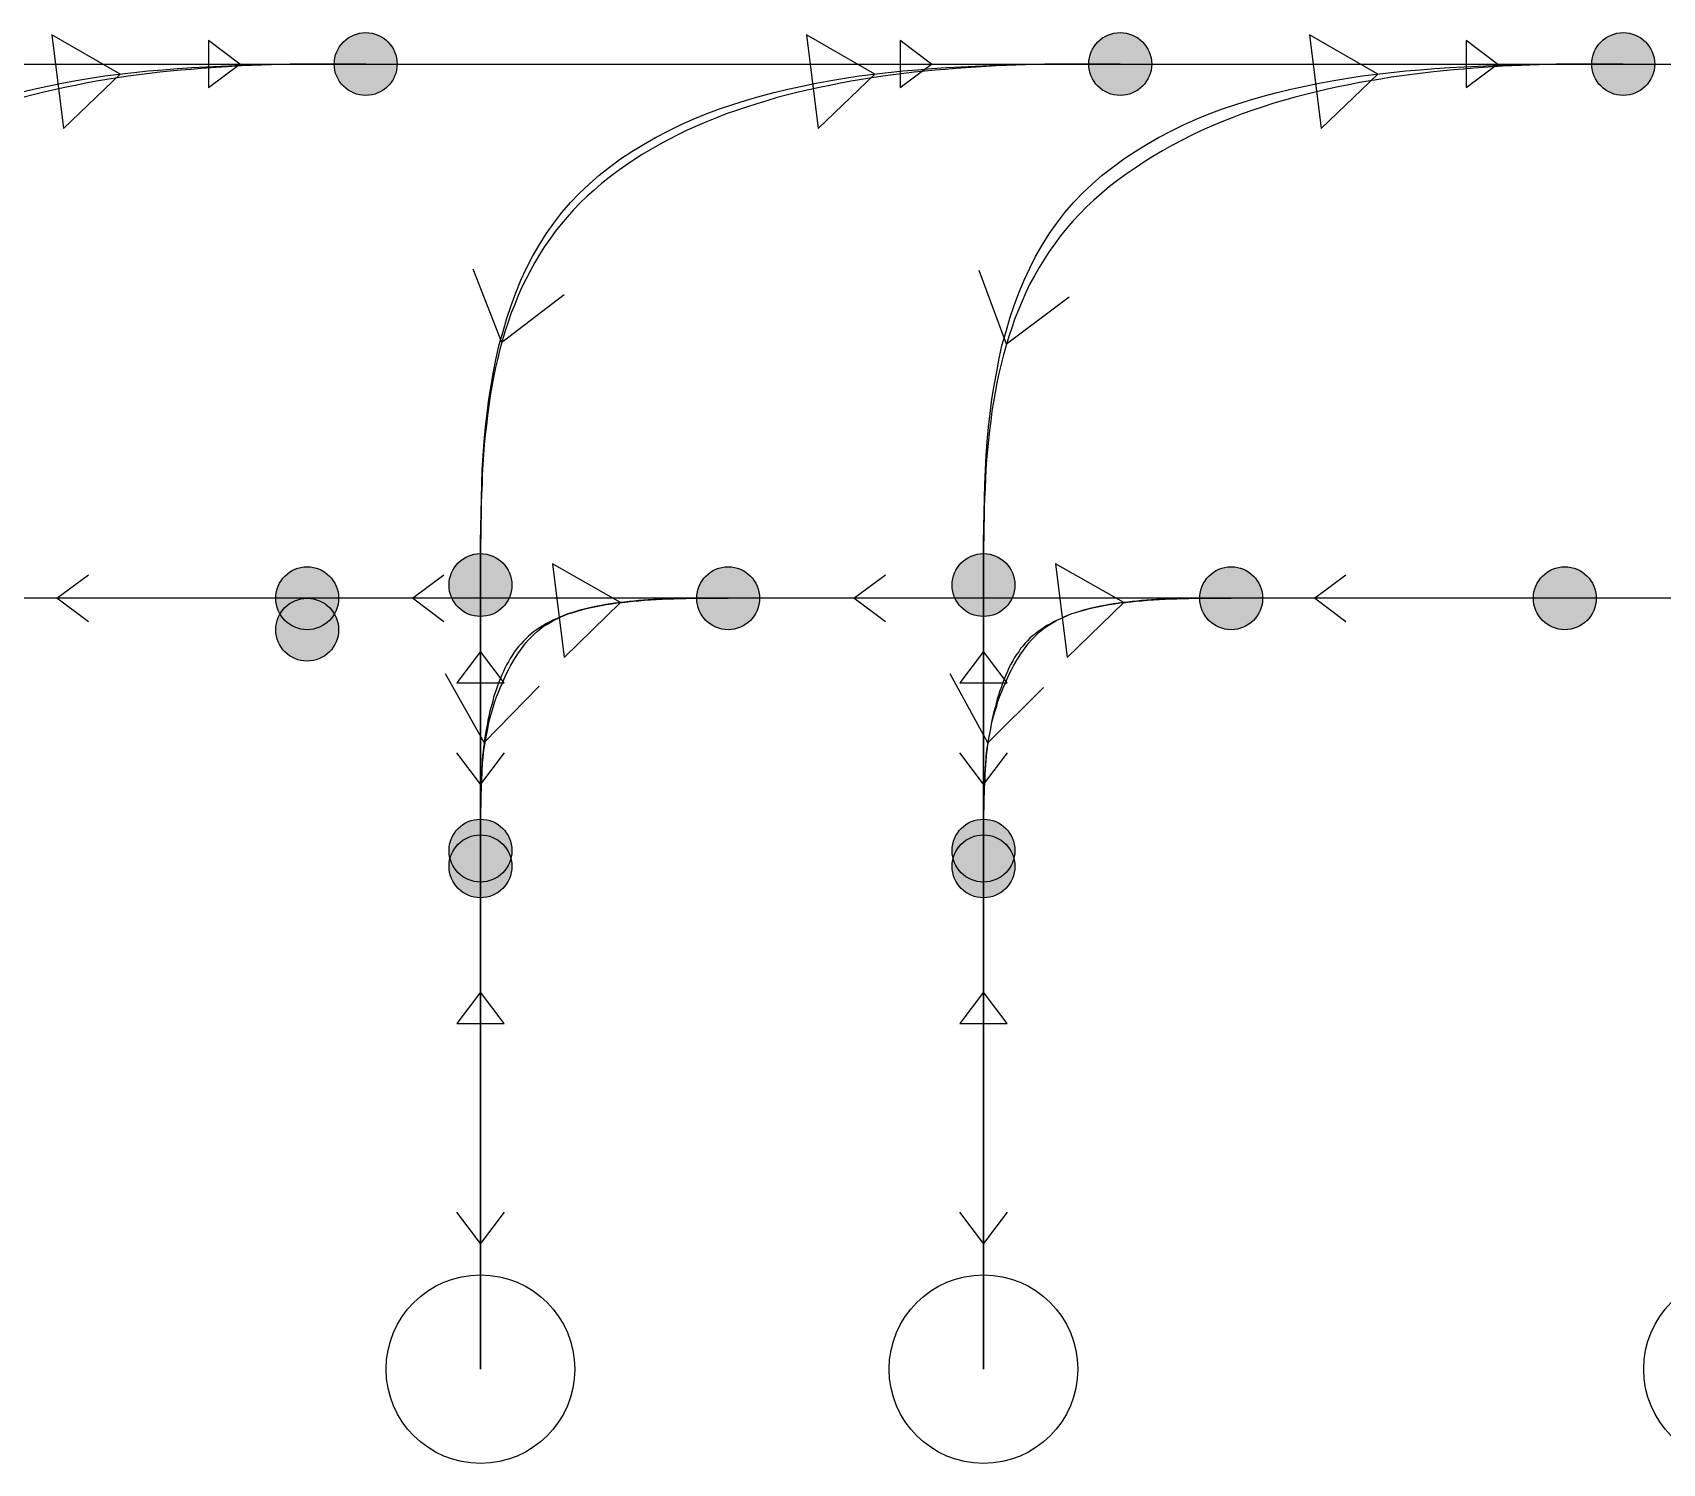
# Model space of a CAD drawing. Header units: millimetres. Extents: x -18594 to 273470, y -238787 to 48452.
# Drawn here: x 211373 to 216557, y -34571 to -30018 of the extents above; entities that cross this region are included whole.
import ezdxf

# ---------------------------------------------------------------- set-up
doc = ezdxf.new("R2010")
doc.units = ezdxf.units.MM
doc.layers.add('AM_BOR', color=4, linetype='Continuous', lineweight=25)
for name, color, linetype, true_color in [('Xref AGV layout$0$Ndc8_Activity_Decant', 1, 'Continuous', 0xff0000), ('Xref AGV layout$0$Ndc8_F_ExtraFast', 5, 'Continuous', 0x0000ff), ('Xref AGV layout$0$Ndc8_F_Moderate', 5, 'Continuous', 0x0000ff), ('Xref AGV layout$0$Ndc8_F_TurnRightModerate', 5, 'Continuous', 0x0000ff), ('Xref AGV layout$0$Ndc8_InAdjust_Lane', 1, 'Continuous', 0xff0000), ('Xref AGV layout$0$Ndc8_InFix_HOP', 1, 'Continuous', 0xff0000), ('Xref AGV layout$0$Ndc8_OutFix_HOP', 5, 'Continuous', 0x0000ff), ('Xref AGV layout$0$Ndc8_Point', 7, 'Continuous', 0x000080), ('Xref AGV layout$0$Ndc8_R_Fast', 1, 'Continuous', 0xff0000), ('Xref AGV layout$0$Ndc8_R_Moderate', 1, 'Continuous', 0xff0000), ('Xref AGV layout$0$Ndc8_R_TurnLeftModerate', 1, 'Continuous', 0xff0000)]:
    doc.layers.add(name, color=color, linetype=linetype, true_color=true_color)

# ---------------------------------------------------------------- blocks, each defined once
blk = doc.blocks.new('Xref AGV layout')
at = {"layer": 'Xref AGV layout$0$Ndc8_Point'}
h = blk.add_hatch(color=256, dxfattribs=at)
edge = h.paths.add_edge_path(flags=0)
edge.add_arc((212432, -30118), 100, 0, 360)
h = blk.add_hatch(color=256, dxfattribs=at)
edge = h.paths.add_edge_path(flags=0)
edge.add_arc((214832, -30118), 100, 0, 360)
h = blk.add_hatch(color=256, dxfattribs=at)
edge = h.paths.add_edge_path(flags=0)
edge.add_arc((216432, -30118), 100, 0, 360)
h = blk.add_hatch(color=256, dxfattribs=at)
edge = h.paths.add_edge_path(flags=0)
edge.add_arc((212246, -31818), 100, 0, 360)
h = blk.add_hatch(color=256, dxfattribs=at)
edge = h.paths.add_edge_path(flags=0)
edge.add_arc((212797, -31776), 100, 0, 360)
h = blk.add_hatch(color=256, dxfattribs=at)
edge = h.paths.add_edge_path(flags=0)
edge.add_arc((213585, -31818), 100, 0, 360)
h = blk.add_hatch(color=256, dxfattribs=at)
edge = h.paths.add_edge_path(flags=0)
edge.add_arc((214397, -31776), 100, 0, 360)
h = blk.add_hatch(color=256, dxfattribs=at)
edge = h.paths.add_edge_path(flags=0)
edge.add_arc((215185, -31818), 100, 0, 360)
h = blk.add_hatch(color=256, dxfattribs=at)
edge = h.paths.add_edge_path(flags=0)
edge.add_arc((216246, -31818), 100, 0, 360)
h = blk.add_hatch(color=256, dxfattribs=at)
edge = h.paths.add_edge_path(flags=0)
edge.add_arc((212246, -31918), 100, 0, 360)
h = blk.add_hatch(color=256, dxfattribs=at)
edge = h.paths.add_edge_path(flags=0)
edge.add_arc((212797, -32621), 100, 0, 360)
h = blk.add_hatch(color=256, dxfattribs=at)
edge = h.paths.add_edge_path(flags=0)
edge.add_arc((214397, -32621), 100, 0, 360)
h = blk.add_hatch(color=256, dxfattribs=at)
edge = h.paths.add_edge_path(flags=0)
edge.add_arc((212797, -32671), 100, 0, 360)
h = blk.add_hatch(color=256, dxfattribs=at)
edge = h.paths.add_edge_path(flags=0)
edge.add_arc((214397, -32671), 100, 0, 360)
at = {"layer": 'Xref AGV layout$0$Ndc8_Activity_Decant'}
for centre in [(212797, -34271), (214397, -34271), (216797, -34271)]:
    blk.add_circle(centre, 300, dxfattribs=at)
at = {"layer": 'Xref AGV layout$0$Ndc8_F_ExtraFast'}
for points in [[(212032, -30118), (211932, -30043), (211932, -30193), (212032, -30118)], [(214232, -30118), (214132, -30043), (214132, -30193), (214232, -30118)], [(216032, -30118), (215932, -30043), (215932, -30193), (216032, -30118)], [(210832, -30118), (212432, -30118)], [(212432, -30118), (214832, -30118)], [(214832, -30118), (216432, -30118)], [(216432, -30118), (218832, -30118)]]:
    blk.add_lwpolyline(points, dxfattribs=at)
at = {"layer": 'Xref AGV layout$0$Ndc8_F_Moderate'}
for points in [[(212797, -32621), (212797, -31776)], [(214397, -32621), (214397, -31776)], [(212797, -31987), (212722, -32087), (212872, -32087), (212797, -31987)], [(214397, -31987), (214322, -32087), (214472, -32087), (214397, -31987)], [(212797, -32671), (212797, -32621)], [(214397, -32671), (214397, -32621)]]:
    blk.add_lwpolyline(points, dxfattribs=at)
at = {"layer": 'Xref AGV layout$0$Ndc8_F_TurnRightModerate'}
for points in [[(211651, -30150), (211434, -30025), (211471, -30323), (211651, -30150)], [(214051, -30150), (213834, -30025), (213871, -30323), (214051, -30150)], [(215651, -30150), (215434, -30025), (215471, -30323), (215651, -30150)], [(211331, -30209), (211375, -30198), (211420, -30188), (211465, -30179), (211511, -30170), (211556, -30163), (211602, -30156), (211648, -30150), (211694, -30145), (211740, -30140), (211787, -30136), (211787, -30136), (211833, -30132), (211879, -30129), (211925, -30127), (211971, -30125), (212017, -30123), (212063, -30121), (212109, -30120), (212156, -30119), (212202, -30119), (212248, -30118), (212294, -30118), (212340, -30118), (212386, -30118), (212432, -30118)], [(212797, -31776), (212797, -31730), (212797, -31684), (212797, -31638), (212798, -31592), (212799, -31546), (212800, -31500), (212801, -31455), (212803, -31409), (212806, -31364), (212809, -31319), (212813, -31274), (212818, -31230), (212824, -31185), (212831, -31141), (212831, -31141), (212839, -31097), (212847, -31054), (212857, -31011), (212869, -30969), (212881, -30927), (212895, -30886), (212910, -30846), (212926, -30806), (212944, -30768), (212963, -30730), (212984, -30694), (213006, -30658), (213030, -30624), (213056, -30591), (213056, -30591), (213083, -30559), (213112, -30529), (213143, -30500), (213175, -30472), (213208, -30446), (213243, -30420), (213279, -30396), (213316, -30374), (213354, -30352), (213393, -30332), (213433, -30312), (213474, -30294), (213515, -30277), (213557, -30261), (213557, -30261), (213600, -30247), (213643, -30233), (213687, -30220), (213731, -30209), (213775, -30198), (213820, -30188), (213865, -30179), (213911, -30170), (213956, -30163), (214002, -30156), (214048, -30150), (214094, -30145), (214140, -30140), (214187, -30136), (214187, -30136), (214233, -30132), (214279, -30129), (214325, -30127), (214371, -30125), (214417, -30123), (214463, -30121), (214509, -30120), (214556, -30119), (214602, -30119), (214648, -30118), (214694, -30118), (214740, -30118), (214786, -30118), (214832, -30118)], [(214397, -31776), (214397, -31730), (214397, -31684), (214397, -31638), (214398, -31592), (214399, -31546), (214400, -31500), (214401, -31455), (214403, -31409), (214406, -31364), (214409, -31319), (214413, -31274), (214418, -31230), (214424, -31185), (214431, -31141), (214431, -31141), (214439, -31097), (214447, -31054), (214457, -31011), (214469, -30969), (214481, -30927), (214495, -30886), (214510, -30846), (214526, -30806), (214544, -30768), (214563, -30730), (214584, -30694), (214606, -30658), (214630, -30624), (214656, -30591), (214656, -30591), (214683, -30559), (214712, -30529), (214743, -30500), (214775, -30472), (214808, -30446), (214843, -30420), (214879, -30396), (214916, -30374), (214954, -30352), (214993, -30332), (215033, -30312), (215074, -30294), (215115, -30277), (215157, -30261), (215157, -30261), (215200, -30247), (215243, -30233), (215287, -30220), (215331, -30209), (215375, -30198), (215420, -30188), (215465, -30179), (215511, -30170), (215556, -30163), (215602, -30156), (215648, -30150), (215694, -30145), (215740, -30140), (215786, -30136), (215786, -30136), (215833, -30132), (215879, -30129), (215925, -30127), (215971, -30125), (216017, -30123), (216063, -30121), (216109, -30120), (216156, -30119), (216202, -30119), (216248, -30118), (216294, -30118), (216340, -30118), (216386, -30118), (216432, -30118)], [(213243, -31832), (213026, -31708), (213063, -32006), (213243, -31832)], [(214843, -31832), (214626, -31708), (214663, -32006), (214843, -31832)], [(212797, -32621), (212797, -32601), (212797, -32582), (212797, -32562), (212797, -32543), (212797, -32524), (212797, -32505), (212798, -32486), (212798, -32467), (212799, -32448), (212799, -32430), (212800, -32412), (212801, -32394), (212802, -32377), (212803, -32360), (212803, -32360), (212804, -32343), (212806, -32326), (212807, -32310), (212809, -32295), (212812, -32279), (212814, -32264), (212817, -32249), (212820, -32234), (212823, -32219), (212826, -32205), (212830, -32190), (212834, -32176), (212839, -32161), (212843, -32146), (212843, -32146), (212848, -32132), (212854, -32117), (212860, -32103), (212866, -32089), (212872, -32074), (212879, -32060), (212886, -32046), (212893, -32033), (212900, -32020), (212908, -32007), (212916, -31995), (212924, -31983), (212933, -31971), (212941, -31960), (212941, -31960), (212950, -31950), (212959, -31941), (212968, -31932), (212978, -31923), (212987, -31915), (212997, -31908), (213008, -31901), (213019, -31895), (213030, -31888), (213041, -31883), (213053, -31877), (213065, -31872), (213078, -31867), (213092, -31863), (213092, -31863), (213105, -31859), (213120, -31855), (213134, -31851), (213149, -31847), (213165, -31844), (213181, -31841), (213197, -31838), (213214, -31836), (213231, -31833), (213248, -31831), (213266, -31829), (213283, -31827), (213301, -31826), (213319, -31824), (213319, -31824), (213338, -31823), (213356, -31822), (213375, -31821), (213393, -31820), (213412, -31820), (213431, -31819), (213450, -31819), (213469, -31818), (213488, -31818), (213508, -31818), (213527, -31818), (213546, -31818), (213566, -31818), (213585, -31818)], [(214397, -32621), (214397, -32601), (214397, -32582), (214397, -32562), (214397, -32543), (214397, -32524), (214397, -32505), (214398, -32486), (214398, -32467), (214399, -32448), (214399, -32430), (214400, -32412), (214401, -32394), (214402, -32377), (214403, -32360), (214403, -32360), (214404, -32343), (214406, -32326), (214407, -32310), (214409, -32295), (214412, -32279), (214414, -32264), (214417, -32249), (214420, -32234), (214423, -32219), (214426, -32205), (214430, -32190), (214434, -32176), (214439, -32161), (214443, -32146), (214443, -32146), (214448, -32132), (214454, -32117), (214460, -32103), (214466, -32089), (214472, -32074), (214479, -32060), (214486, -32046), (214493, -32033), (214500, -32020), (214508, -32007), (214516, -31995), (214524, -31983), (214533, -31971), (214541, -31960), (214541, -31960), (214550, -31950), (214559, -31941), (214568, -31932), (214578, -31923), (214587, -31915), (214597, -31908), (214608, -31901), (214619, -31895), (214630, -31888), (214641, -31883), (214653, -31877), (214665, -31872), (214678, -31867), (214691, -31863), (214691, -31863), (214705, -31859), (214720, -31855), (214734, -31851), (214749, -31847), (214765, -31844), (214781, -31841), (214797, -31838), (214814, -31836), (214831, -31833), (214848, -31831), (214866, -31829), (214883, -31827), (214901, -31826), (214919, -31824), (214919, -31824), (214938, -31823), (214956, -31822), (214975, -31821), (214993, -31820), (215012, -31820), (215031, -31819), (215050, -31819), (215069, -31818), (215088, -31818), (215108, -31818), (215127, -31818), (215146, -31818), (215166, -31818), (215185, -31818)]]:
    blk.add_lwpolyline(points, dxfattribs=at)
at = {"layer": 'Xref AGV layout$0$Ndc8_InAdjust_Lane'}
for points in [[(212797, -32621), (212797, -32671)], [(214397, -32621), (214397, -32671)]]:
    blk.add_lwpolyline(points, dxfattribs=at)
at = {"layer": 'Xref AGV layout$0$Ndc8_InFix_HOP'}
for points in [[(212797, -32671), (212797, -34271)], [(214397, -32671), (214397, -34271)], [(212872, -33771), (212797, -33871), (212722, -33771)], [(214472, -33771), (214397, -33871), (214322, -33771)]]:
    blk.add_lwpolyline(points, dxfattribs=at)
at = {"layer": 'Xref AGV layout$0$Ndc8_OutFix_HOP'}
for points in [[(212797, -34271), (212797, -32671)], [(214397, -34271), (214397, -32671)], [(212797, -33071), (212722, -33171), (212872, -33171), (212797, -33071)], [(214397, -33071), (214322, -33171), (214472, -33171), (214397, -33071)]]:
    blk.add_lwpolyline(points, dxfattribs=at)
at = {"layer": 'Xref AGV layout$0$Ndc8_Point'}
for centre in [(212432, -30118), (214832, -30118), (216432, -30118), (212246, -31818), (212797, -31776), (213585, -31818), (214397, -31776), (215185, -31818), (216246, -31818), (212246, -31918), (212797, -32621), (214397, -32621), (212797, -32671), (214397, -32671)]:
    blk.add_circle(centre, 100, dxfattribs=at)
at = {"layer": 'Xref AGV layout$0$Ndc8_R_Fast'}
for points in [[(211550, -31893), (211450, -31818), (211550, -31743)], [(212681, -31893), (212581, -31818), (212681, -31743)], [(214085, -31893), (213985, -31818), (214085, -31743)], [(215550, -31893), (215450, -31818), (215550, -31743)], [(212246, -31818), (211185, -31818)], [(213585, -31818), (212246, -31818)], [(215185, -31818), (213585, -31818)], [(216246, -31818), (215185, -31818)], [(217585, -31818), (216246, -31818)]]:
    blk.add_lwpolyline(points, dxfattribs=at)
at = {"layer": 'Xref AGV layout$0$Ndc8_R_Moderate'}
for points in [[(212797, -31776), (212797, -32621)], [(214397, -31776), (214397, -32621)], [(212872, -32310), (212797, -32410), (212722, -32310)], [(214472, -32310), (214397, -32410), (214322, -32310)]]:
    blk.add_lwpolyline(points, dxfattribs=at)
at = {"layer": 'Xref AGV layout$0$Ndc8_R_TurnLeftModerate'}
for points in [[(212432, -30118), (212402, -30118), (212372, -30118), (212343, -30118), (212313, -30118), (212283, -30118), (212253, -30119), (212222, -30119), (212192, -30119), (212161, -30120), (212131, -30121), (212100, -30122), (212069, -30123), (212037, -30124), (212006, -30126), (212006, -30126), (211974, -30128), (211941, -30130), (211909, -30132), (211876, -30135), (211843, -30138), (211810, -30141), (211777, -30144), (211744, -30148), (211710, -30152), (211677, -30157), (211643, -30162), (211609, -30167), (211576, -30173), (211542, -30179), (211542, -30179), (211508, -30186), (211475, -30193), (211441, -30200), (211408, -30208), (211374, -30216), (211341, -30225)], [(214832, -30118), (214802, -30118), (214772, -30118), (214743, -30118), (214713, -30118), (214683, -30118), (214653, -30119), (214622, -30119), (214592, -30119), (214561, -30120), (214531, -30121), (214500, -30122), (214469, -30123), (214437, -30124), (214406, -30126), (214406, -30126), (214374, -30128), (214341, -30130), (214309, -30132), (214276, -30135), (214243, -30138), (214210, -30141), (214177, -30144), (214144, -30148), (214110, -30152), (214077, -30157), (214043, -30162), (214009, -30167), (213976, -30173), (213942, -30179), (213942, -30179), (213908, -30186), (213875, -30193), (213841, -30200), (213808, -30208), (213774, -30216), (213741, -30225), (213708, -30235), (213676, -30245), (213643, -30255), (213611, -30266), (213579, -30277), (213548, -30289), (213516, -30302), (213486, -30315), (213486, -30315), (213455, -30329), (213425, -30343), (213396, -30358), (213367, -30374), (213339, -30390), (213311, -30406), (213284, -30424), (213257, -30442), (213232, -30460), (213206, -30479), (213182, -30498), (213159, -30519), (213136, -30539), (213114, -30560), (213114, -30560), (213093, -30582), (213073, -30605), (213054, -30628), (213035, -30651), (213018, -30675), (213001, -30699), (212985, -30724), (212970, -30750), (212956, -30775), (212942, -30802), (212929, -30828), (212917, -30855), (212906, -30883), (212895, -30910), (212895, -30910), (212885, -30939), (212876, -30967), (212867, -30996), (212859, -31025), (212852, -31054), (212845, -31084), (212839, -31114), (212833, -31144), (212828, -31174), (212824, -31205), (212819, -31236), (212816, -31267), (212812, -31298), (212809, -31329), (212809, -31329), (212807, -31361), (212805, -31392), (212803, -31424), (212802, -31455), (212800, -31487), (212799, -31519), (212799, -31551), (212798, -31583), (212798, -31615), (212797, -31647), (212797, -31679), (212797, -31712), (212797, -31744), (212797, -31776)], [(216432, -30118), (216406, -30118), (216380, -30118), (216353, -30118), (216327, -30118), (216300, -30118), (216273, -30119), (216246, -30119), (216219, -30119), (216192, -30120), (216164, -30121), (216135, -30122), (216107, -30123), (216077, -30124), (216048, -30125), (216048, -30125), (216018, -30127), (215987, -30129), (215956, -30131), (215924, -30134), (215892, -30137), (215860, -30140), (215828, -30143), (215795, -30147), (215761, -30151), (215728, -30156), (215694, -30160), (215661, -30166), (215627, -30171), (215593, -30177), (215593, -30177), (215559, -30184), (215525, -30191), (215491, -30198), (215456, -30206), (215422, -30215), (215388, -30224), (215355, -30233), (215321, -30243), (215287, -30254), (215254, -30265), (215220, -30277), (215188, -30289), (215155, -30302), (215122, -30316), (215122, -30316), (215090, -30330), (215058, -30345), (215027, -30361), (214996, -30377), (214966, -30394), (214936, -30412), (214907, -30430), (214879, -30449), (214851, -30468), (214824, -30488), (214798, -30508), (214773, -30529), (214748, -30551), (214725, -30572), (214725, -30572), (214703, -30595), (214681, -30618), (214661, -30641), (214642, -30665), (214624, -30690), (214606, -30715), (214590, -30740), (214574, -30766), (214559, -30792), (214545, -30818), (214532, -30845), (214520, -30873), (214508, -30900), (214497, -30928), (214497, -30928), (214487, -30957), (214478, -30985), (214469, -31014), (214461, -31043), (214453, -31073), (214446, -31103), (214440, -31132), (214434, -31163), (214429, -31193), (214424, -31223), (214420, -31254), (214416, -31284), (214413, -31315), (214410, -31346), (214410, -31346), (214407, -31376), (214405, -31407), (214403, -31438), (214402, -31468), (214400, -31499), (214399, -31530), (214399, -31561), (214398, -31591), (214398, -31622), (214397, -31653), (214397, -31684), (214397, -31714), (214397, -31745), (214397, -31776)], [(213063, -30852), (212865, -31004), (212774, -30771)], [(214670, -30860), (214470, -31009), (214383, -30775)], [(213585, -31818), (213569, -31818), (213553, -31818), (213537, -31818), (213521, -31818), (213505, -31818), (213489, -31818), (213473, -31818), (213457, -31819), (213441, -31819), (213425, -31819), (213409, -31820), (213394, -31820), (213378, -31821), (213362, -31822), (213362, -31822), (213347, -31822), (213331, -31823), (213316, -31824), (213300, -31825), (213285, -31827), (213270, -31828), (213255, -31830), (213240, -31832), (213225, -31834), (213211, -31836), (213196, -31838), (213182, -31841), (213168, -31843), (213154, -31846), (213154, -31846), (213140, -31849), (213127, -31853), (213113, -31856), (213100, -31860), (213087, -31864), (213075, -31868), (213062, -31873), (213050, -31878), (213039, -31883), (213027, -31888), (213016, -31894), (213005, -31899), (212995, -31906), (212985, -31912), (212985, -31912), (212975, -31918), (212966, -31925), (212957, -31932), (212949, -31940), (212940, -31948), (212933, -31956), (212925, -31964), (212918, -31972), (212911, -31981), (212904, -31990), (212898, -32000), (212892, -32010), (212886, -32020), (212880, -32030), (212880, -32030), (212875, -32040), (212870, -32051), (212865, -32062), (212860, -32074), (212856, -32085), (212851, -32097), (212847, -32109), (212843, -32121), (212839, -32133), (212836, -32145), (212833, -32157), (212829, -32170), (212826, -32182), (212824, -32194), (212824, -32194), (212821, -32206), (212819, -32218), (212816, -32230), (212814, -32243), (212812, -32255), (212810, -32267), (212809, -32280), (212807, -32293), (212806, -32306), (212804, -32319), (212803, -32333), (212802, -32347), (212801, -32361), (212800, -32376), (212800, -32376), (212800, -32392), (212799, -32407), (212799, -32424), (212798, -32440), (212798, -32458), (212798, -32475), (212797, -32493), (212797, -32510), (212797, -32529), (212797, -32547), (212797, -32565), (212797, -32584), (212797, -32602), (212797, -32621)], [(215185, -31818), (215169, -31818), (215153, -31818), (215137, -31818), (215121, -31818), (215105, -31818), (215089, -31818), (215073, -31818), (215057, -31819), (215041, -31819), (215025, -31819), (215009, -31820), (214994, -31820), (214978, -31821), (214962, -31822), (214962, -31822), (214947, -31822), (214931, -31823), (214916, -31824), (214900, -31825), (214885, -31827), (214870, -31828), (214855, -31830), (214840, -31832), (214826, -31834), (214811, -31836), (214797, -31838), (214783, -31841), (214769, -31843), (214755, -31846), (214755, -31846), (214741, -31849), (214728, -31853), (214715, -31856), (214702, -31860), (214690, -31864), (214677, -31868), (214665, -31873), (214654, -31878), (214642, -31883), (214631, -31888), (214620, -31893), (214610, -31899), (214599, -31905), (214590, -31911), (214590, -31911), (214580, -31917), (214571, -31924), (214562, -31931), (214553, -31938), (214545, -31945), (214537, -31953), (214530, -31961), (214522, -31970), (214515, -31978), (214509, -31988), (214502, -31997), (214496, -32007), (214490, -32017), (214484, -32028), (214484, -32028), (214478, -32039), (214473, -32051), (214468, -32063), (214463, -32075), (214458, -32088), (214454, -32100), (214449, -32113), (214445, -32126), (214441, -32139), (214437, -32153), (214434, -32166), (214430, -32179), (214427, -32193), (214424, -32206), (214424, -32206), (214422, -32219), (214419, -32232), (214417, -32244), (214414, -32257), (214412, -32270), (214410, -32283), (214409, -32296), (214407, -32309), (214406, -32322), (214404, -32336), (214403, -32349), (214402, -32363), (214401, -32377), (214401, -32392), (214401, -32392), (214400, -32407), (214399, -32422), (214399, -32437), (214398, -32453), (214398, -32469), (214398, -32485), (214397, -32502), (214397, -32519), (214397, -32535), (214397, -32552), (214397, -32569), (214397, -32587), (214397, -32604), (214397, -32621)], [(212984, -32098), (212809, -32277), (212686, -32059)], [(214588, -32102), (214411, -32278), (214291, -32059)]]:
    blk.add_lwpolyline(points, dxfattribs=at)

msp = doc.modelspace()

# ---------------------------------------------------------------- block references
at = {"layer": 'AM_BOR'}
msp.add_blockref('Xref AGV layout', (0, 0), dxfattribs=at)

doc.saveas('drawing.dxf')
